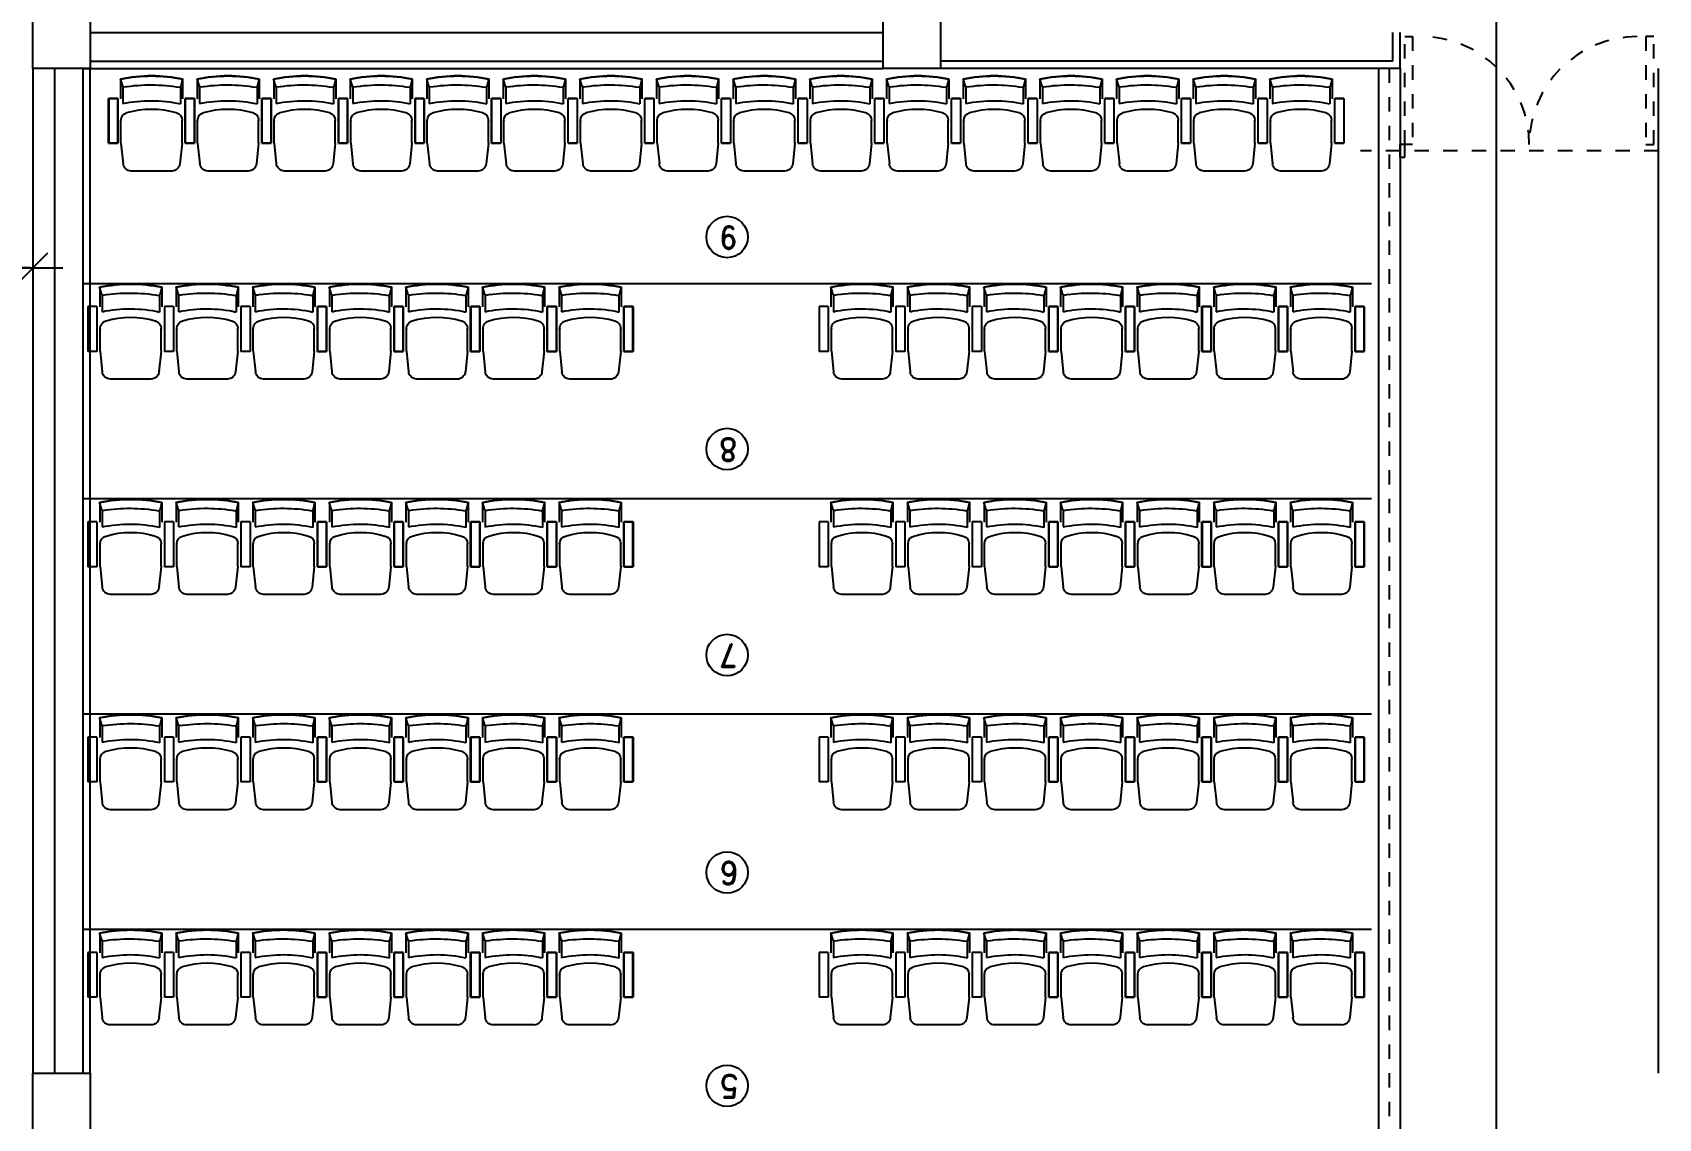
# Model space of a CAD drawing. Header units: millimetres. Extents: x 1590 to 1932, y -48 to 167.
# Drawn here: x 1740.03 to 1751.35, y 40.57 to 48.14 of the extents above; entities that cross this region are included whole.
import ezdxf
from ezdxf.enums import TextEntityAlignment as Align

# ---------------------------------------------------------------- set-up
doc = ezdxf.new("R2010")
doc.units = ezdxf.units.MM
doc.header["$LTSCALE"] = 0.1
doc.header["$MEASUREMENT"] = 0
doc.header["$PDMODE"] = 35
doc.header["$PDSIZE"] = 0.75
for name, pattern in [('CENTER2', [1.125, 0.75, -0.125, 0.125, -0.125]), ('HIDDEN', [0.375, 0.25, -0.125]), ('HIDDEN2', [0.1875, 0.125, -0.0625])]:
    doc.linetypes.add(name, pattern=pattern)
doc.layers.get('0').update_dxf_attribs({"linetype": 'CONTINUOUS'})
doc.layers.get('DEFPOINTS').update_dxf_attribs({"linetype": 'CONTINUOUS'})
for name, color, linetype in [('BUTACAS', 8, 'HIDDEN'), ('CALLES', 3, 'CONTINUOUS'), ('DIVI', 2, 'CONTINUOUS'), ('EJES', 1, 'CENTER2'), ('FC', 8, 'HIDDEN2'), ('GRADA', 9, 'CONTINUOUS'), ('PARED', 4, 'CONTINUOUS'), ('REPISA', 2, 'CONTINUOUS')]:
    doc.layers.add(name, color=color, linetype=linetype)
doc.styles.add('ROMAND', font='romand.shx')
doc.dimstyles.new('URBA', dxfattribs={"dimtxt": 20, "dimasz": 0.5, "dimexe": 1.25, "dimexo": 0.63, "dimgap": 0.63, "dimtad": 0, "dimtih": 1, "dimtoh": 1, "dimzin": 1, "dimdsep": 46, "dimtxsty": 'ROMAND', "dimcen": 2.5, "dimclrd": 1, "dimclre": 1, "dimclrt": 3, "dimadec": 0, "dimazin": 0, "dimtfac": 1, "dimtmove": 0, "dimatfit": 3, "dimfxl": 1, "dimtvp": 1, "dimtolj": 1, "dimtzin": 1, "dimarcsym": 0})

# ---------------------------------------------------------------- blocks, each defined once
blk = doc.blocks.new('ROWSEAT16')
at = {"layer": 'BUTACAS', "linetype": 'Continuous'}
for p, q in [((-8.355, 0.715, -0.002), (-8.637, 0.715, -0.002)), ((-7.822, 0.715, -0.002), (-8.103, 0.715, -0.002)), ((-7.288, 0.715, -0.002), (-7.57, 0.715, -0.002)), ((-6.755, 0.715, -0.002), (-7.037, 0.715, -0.002)), ((-6.222, 0.715, -0.004), (-6.504, 0.715, -0.004)), ((-5.689, 0.715, -0.004), (-5.97, 0.715, -0.004)), ((-5.155, 0.715, -0.002), (-5.436, 0.715, -0.002)), ((-4.621, 0.715, 0), (-4.903, 0.715, 0)), ((-4.087, 0.715, 0), (-4.369, 0.715, 0)), ((-3.553, 0.715, 0), (-3.835, 0.715, 0)), ((-3.019, 0.715, 0), (-3.301, 0.715, 0)), ((-2.485, 0.715, 0), (-2.767, 0.715, 0)), ((-1.951, 0.715, 0), (-2.232, 0.715, 0)), ((-1.417, 0.715, 0), (-1.699, 0.715, 0)), ((-0.883, 0.715, 0), (-1.165, 0.715, 0)), ((-0.349, 0.715, 0), (-0.631, 0.715, 0)), ((-8.709, 0.521, -0.002), (-8.694, 0.664, -0.002)), ((-8.283, 0.521, -0.002), (-8.298, 0.664, -0.002)), ((-8.175, 0.521, -0.002), (-8.16, 0.664, -0.002)), ((-7.75, 0.521, -0.002), (-7.765, 0.664, -0.002)), ((-7.642, 0.521, -0.002), (-7.627, 0.664, -0.002)), ((-7.216, 0.521, -0.002), (-7.232, 0.664, -0.002)), ((-7.109, 0.521, -0.002), (-7.093, 0.664, -0.002)), ((-6.683, 0.521, -0.002), (-6.698, 0.664, -0.002)), ((-6.576, 0.521, -0.004), (-6.561, 0.664, -0.004)), ((-6.15, 0.521, -0.004), (-6.165, 0.664, -0.004)), ((-6.042, 0.521, -0.004), (-6.027, 0.664, -0.004)), ((-5.617, 0.521, -0.004), (-5.632, 0.664, -0.004)), ((-5.508, 0.521, -0.002), (-5.493, 0.664, -0.002)), ((-5.083, 0.521, -0.002), (-5.098, 0.664, -0.002)), ((-4.974, 0.521, 0), (-4.959, 0.664, 0)), ((-4.549, 0.521, 0), (-4.564, 0.664, 0)), ((-4.441, 0.521, 0), (-4.426, 0.664, 0)), ((-4.015, 0.521, 0), (-4.03, 0.664, 0)), ((-3.907, 0.521, 0), (-3.892, 0.664, 0)), ((-3.481, 0.521, 0), (-3.496, 0.664, 0)), ((-3.372, 0.521, 0), (-3.357, 0.664, 0)), ((-2.947, 0.521, 0), (-2.962, 0.664, 0)), ((-2.839, 0.521, 0), (-2.824, 0.664, 0)), ((-2.413, 0.521, 0), (-2.428, 0.664, 0)), ((-2.304, 0.521, 0), (-2.289, 0.664, 0)), ((-1.879, 0.521, 0), (-1.894, 0.664, 0)), ((-1.77, 0.521, 0), (-1.755, 0.664, 0)), ((-1.345, 0.521, 0), (-1.36, 0.664, 0)), ((-1.237, 0.521, 0), (-1.222, 0.664, 0)), ((-0.811, 0.521, 0), (-0.826, 0.664, 0)), ((-0.703, 0.521, 0), (-0.688, 0.664, 0)), ((-0.277, 0.521, 0), (-0.292, 0.664, 0)), ((-8.795, 0.522, -0.002), (-8.731, 0.522, -0.002)), ((-8.795, 0.522, -0.002), (-8.795, 0.21, -0.002)), ((-8.731, 0.522, -0.002), (-8.794, 0.522, -0.002)), ((-8.794, 0.21, 0), (-8.794, 0.522, 0)), ((-8.731, 0.522, -0.002), (-8.731, 0.21, -0.002)), ((-8.731, 0.21, 0), (-8.731, 0.522, 0)), ((-8.709, 0.521, -0.002), (-8.709, 0.361, -0.002)), ((-8.283, 0.521, -0.002), (-8.283, 0.361, -0.002)), ((-8.261, 0.522, -0.002), (-8.198, 0.522, -0.002)), ((-8.197, 0.522, -0.002), (-8.261, 0.522, -0.002)), ((-8.261, 0.522, -0.002), (-8.261, 0.21, -0.002)), ((-8.261, 0.21, 0), (-8.261, 0.522, 0)), ((-8.198, 0.522, -0.002), (-8.198, 0.21, -0.002)), ((-8.197, 0.21, 0), (-8.197, 0.522, 0)), ((-8.175, 0.521, -0.002), (-8.175, 0.361, -0.002)), ((-7.75, 0.521, -0.002), (-7.75, 0.361, -0.002)), ((-7.728, 0.522, -0.002), (-7.664, 0.522, -0.002)), ((-7.728, 0.522, -0.002), (-7.728, 0.21, -0.002)), ((-7.664, 0.522, -0.002), (-7.727, 0.522, -0.002)), ((-7.727, 0.21, 0), (-7.727, 0.522, 0)), ((-7.664, 0.522, -0.002), (-7.664, 0.21, -0.002)), ((-7.664, 0.21, 0), (-7.664, 0.522, 0)), ((-7.642, 0.521, -0.002), (-7.642, 0.361, -0.002)), ((-7.216, 0.521, -0.002), (-7.216, 0.361, -0.002)), ((-7.194, 0.522, -0.002), (-7.131, 0.522, -0.002)), ((-7.131, 0.522, -0.002), (-7.194, 0.522, -0.002)), ((-7.194, 0.522, -0.002), (-7.194, 0.21, -0.002)), ((-7.194, 0.21, 0), (-7.194, 0.522, 0)), ((-7.131, 0.522, -0.002), (-7.131, 0.21, -0.002)), ((-7.131, 0.21, 0), (-7.131, 0.522, 0)), ((-7.109, 0.521, -0.002), (-7.109, 0.361, -0.002)), ((-6.683, 0.521, -0.002), (-6.683, 0.361, -0.002)), ((-6.661, 0.522, -0.002), (-6.598, 0.522, -0.002)), ((-6.597, 0.522, -0.002), (-6.661, 0.522, -0.002)), ((-6.661, 0.522, -0.002), (-6.661, 0.21, -0.002)), ((-6.661, 0.21, 0), (-6.661, 0.522, 0)), ((-6.598, 0.522, -0.002), (-6.598, 0.21, -0.002)), ((-6.597, 0.21, 0), (-6.597, 0.522, 0)), ((-6.576, 0.521, -0.004), (-6.576, 0.361, -0.004)), ((-6.15, 0.521, -0.004), (-6.15, 0.361, -0.004)), ((-6.128, 0.522, -0.004), (-6.065, 0.522, -0.004)), ((-6.064, 0.522, -0.004), (-6.128, 0.522, -0.004)), ((-6.128, 0.522, -0.004), (-6.128, 0.21, -0.004)), ((-6.128, 0.21, -0.002), (-6.128, 0.522, -0.002)), ((-6.064, 0.21, -0.002), (-6.064, 0.522, -0.002)), ((-6.042, 0.521, -0.004), (-6.042, 0.361, -0.004)), ((-5.617, 0.521, -0.004), (-5.617, 0.361, -0.004)), ((-5.595, 0.522, -0.004), (-5.531, 0.522, -0.004)), ((-5.595, 0.522, -0.004), (-5.595, 0.21, -0.004)), ((-5.531, 0.522, -0.004), (-5.594, 0.522, -0.004)), ((-5.531, 0.21, -0.002), (-5.531, 0.522, -0.002)), ((-5.508, 0.521, -0.002), (-5.508, 0.361, -0.002)), ((-5.083, 0.521, -0.002), (-5.083, 0.361, -0.002)), ((-5.061, 0.522, -0.002), (-4.997, 0.522, -0.002)), ((-5.061, 0.522, -0.002), (-5.061, 0.21, -0.002)), ((-4.997, 0.522, -0.002), (-5.06, 0.522, -0.002)), ((-4.997, 0.21, 0), (-4.997, 0.522, 0)), ((-4.974, 0.521, 0), (-4.974, 0.361, 0)), ((-4.549, 0.521, 0), (-4.549, 0.361, 0)), ((-4.527, 0.522, 0), (-4.464, 0.522, 0)), ((-4.463, 0.522, 0), (-4.527, 0.522, 0)), ((-4.527, 0.522, 0), (-4.527, 0.21, 0)), ((-4.463, 0.21, 0.002), (-4.463, 0.522, 0.002)), ((-4.441, 0.521, 0), (-4.441, 0.361, 0)), ((-4.015, 0.521, 0), (-4.015, 0.361, 0)), ((-3.993, 0.522, 0), (-3.93, 0.522, 0)), ((-3.929, 0.522, 0), (-3.993, 0.522, 0)), ((-3.993, 0.522, 0), (-3.993, 0.21, 0)), ((-3.929, 0.21, 0.002), (-3.929, 0.522, 0.002)), ((-3.907, 0.521, 0), (-3.907, 0.361, 0)), ((-3.481, 0.521, 0), (-3.481, 0.361, 0)), ((-3.459, 0.522, 0), (-3.396, 0.522, 0)), ((-3.395, 0.522, 0), (-3.459, 0.522, 0)), ((-3.459, 0.522, 0), (-3.459, 0.21, 0)), ((-3.395, 0.21, 0.002), (-3.395, 0.522, 0.002)), ((-3.372, 0.521, 0), (-3.372, 0.361, 0)), ((-2.947, 0.521, 0), (-2.947, 0.361, 0)), ((-2.925, 0.522, 0), (-2.862, 0.522, 0)), ((-2.861, 0.522, 0), (-2.925, 0.522, 0)), ((-2.925, 0.522, 0), (-2.925, 0.21, 0)), ((-2.861, 0.21, 0.002), (-2.861, 0.522, 0.002)), ((-2.839, 0.521, 0), (-2.839, 0.361, 0)), ((-2.413, 0.521, 0), (-2.413, 0.361, 0)), ((-2.391, 0.522, 0), (-2.328, 0.522, 0)), ((-2.327, 0.522, 0), (-2.391, 0.522, 0)), ((-2.391, 0.522, 0), (-2.391, 0.21, 0)), ((-2.327, 0.21, 0.002), (-2.327, 0.522, 0.002)), ((-2.304, 0.521, 0), (-2.304, 0.361, 0)), ((-1.879, 0.521, 0), (-1.879, 0.361, 0)), ((-1.857, 0.522, 0), (-1.793, 0.522, 0)), ((-1.857, 0.522, 0), (-1.857, 0.21, 0)), ((-1.793, 0.522, 0), (-1.856, 0.522, 0)), ((-1.793, 0.21, 0.002), (-1.793, 0.522, 0.002)), ((-1.77, 0.521, 0), (-1.77, 0.361, 0)), ((-1.345, 0.521, 0), (-1.345, 0.361, 0)), ((-1.323, 0.522, 0), (-1.26, 0.522, 0)), ((-1.259, 0.522, 0), (-1.323, 0.522, 0)), ((-1.323, 0.522, 0), (-1.323, 0.21, 0)), ((-1.259, 0.21, 0.002), (-1.259, 0.522, 0.002)), ((-1.237, 0.521, 0), (-1.237, 0.361, 0)), ((-0.811, 0.521, 0), (-0.811, 0.361, 0)), ((-0.789, 0.522, 0), (-0.726, 0.522, 0)), ((-0.725, 0.522, 0), (-0.789, 0.522, 0)), ((-0.789, 0.522, 0), (-0.789, 0.21, 0)), ((-0.725, 0.21, 0.002), (-0.725, 0.522, 0.002)), ((-0.703, 0.521, 0), (-0.703, 0.361, 0)), ((-0.277, 0.521, 0), (-0.277, 0.361, 0)), ((-0.255, 0.522, 0), (-0.192, 0.522, 0)), ((-0.191, 0.522, 0), (-0.255, 0.522, 0)), ((-0.255, 0.522, 0), (-0.255, 0.21, 0)), ((-0.191, 0.21, 0.002), (-0.191, 0.522, 0.002)), ((-8.709, 0.361, -0.002), (-8.709, 0.363, -0.002)), ((-8.175, 0.361, -0.002), (-8.175, 0.363, -0.002)), ((-7.642, 0.361, -0.002), (-7.642, 0.363, -0.002)), ((-7.109, 0.361, -0.002), (-7.109, 0.363, -0.002)), ((-6.576, 0.361, -0.004), (-6.576, 0.363, -0.004)), ((-6.042, 0.361, -0.004), (-6.042, 0.363, -0.004)), ((-5.508, 0.361, -0.002), (-5.508, 0.363, -0.002)), ((-4.974, 0.361, 0), (-4.974, 0.363, 0)), ((-4.441, 0.361, 0), (-4.441, 0.363, 0)), ((-3.907, 0.361, 0), (-3.907, 0.363, 0)), ((-3.372, 0.361, 0), (-3.372, 0.363, 0)), ((-2.839, 0.361, 0), (-2.839, 0.363, 0)), ((-2.304, 0.361, 0), (-2.304, 0.363, 0)), ((-1.77, 0.361, 0), (-1.77, 0.363, 0)), ((-1.237, 0.361, 0), (-1.237, 0.363, 0)), ((-0.703, 0.361, 0), (-0.703, 0.363, 0)), ((-8.695, 0.13, -0.002), (-8.695, 0.245, -0.002)), ((-8.295, 0.133, -0.002), (-8.295, 0.248, -0.002)), ((-8.162, 0.13, -0.002), (-8.162, 0.245, -0.002)), ((-7.761, 0.133, -0.002), (-7.761, 0.248, -0.002)), ((-7.628, 0.13, -0.002), (-7.628, 0.245, -0.002)), ((-7.228, 0.133, -0.002), (-7.228, 0.248, -0.002)), ((-7.095, 0.13, -0.002), (-7.095, 0.245, -0.002)), ((-6.695, 0.133, -0.002), (-6.695, 0.248, -0.002)), ((-6.562, 0.13, -0.004), (-6.562, 0.245, -0.004)), ((-6.162, 0.133, -0.004), (-6.162, 0.248, -0.004)), ((-6.029, 0.13, -0.004), (-6.029, 0.245, -0.004)), ((-5.628, 0.133, -0.004), (-5.628, 0.248, -0.004)), ((-5.495, 0.13, -0.002), (-5.495, 0.245, -0.002)), ((-5.094, 0.133, -0.002), (-5.094, 0.248, -0.002)), ((-4.961, 0.13, 0), (-4.961, 0.245, 0)), ((-4.561, 0.133, 0), (-4.561, 0.248, 0)), ((-4.427, 0.13, 0), (-4.427, 0.245, 0)), ((-4.027, 0.133, 0), (-4.027, 0.248, 0)), ((-3.893, 0.13, 0), (-3.893, 0.245, 0)), ((-3.493, 0.133, 0), (-3.493, 0.248, 0)), ((-3.359, 0.13, 0), (-3.359, 0.245, 0)), ((-2.959, 0.133, 0), (-2.959, 0.248, 0)), ((-2.825, 0.13, 0), (-2.825, 0.245, 0)), ((-2.425, 0.133, 0), (-2.425, 0.248, 0)), ((-2.291, 0.13, 0), (-2.291, 0.245, 0)), ((-1.89, 0.133, 0), (-1.89, 0.248, 0)), ((-1.757, 0.13, 0), (-1.757, 0.245, 0)), ((-1.357, 0.133, 0), (-1.357, 0.248, 0)), ((-1.223, 0.13, 0), (-1.223, 0.245, 0)), ((-0.823, 0.133, 0), (-0.823, 0.248, 0)), ((-0.689, 0.13, 0), (-0.689, 0.245, 0)), ((-0.289, 0.133, 0), (-0.289, 0.248, 0)), ((-8.795, 0.21, -0.002), (-8.731, 0.21, -0.002)), ((-8.731, 0.21, 0.337), (-8.794, 0.21, 0.337)), ((-8.697, 0.125, -0.002), (-8.713, 0.073, -0.002)), ((-8.712, 0.073, -0.002), (-8.712, 0.212, -0.002)), ((-8.28, 0.073, -0.002), (-8.293, 0.127, -0.002)), ((-8.28, 0.073, -0.002), (-8.28, 0.212, -0.002)), ((-8.261, 0.21, -0.002), (-8.198, 0.21, -0.002)), ((-8.197, 0.21, 0.337), (-8.261, 0.21, 0.337)), ((-8.179, 0.073, -0.002), (-8.179, 0.212, -0.002)), ((-8.163, 0.125, -0.002), (-8.179, 0.073, -0.002)), ((-7.747, 0.073, -0.002), (-7.76, 0.127, -0.002)), ((-7.747, 0.073, -0.002), (-7.747, 0.212, -0.002)), ((-7.728, 0.21, -0.002), (-7.664, 0.21, -0.002)), ((-7.664, 0.21, 0.337), (-7.727, 0.21, 0.337)), ((-7.63, 0.125, -0.002), (-7.646, 0.073, -0.002)), ((-7.645, 0.073, -0.002), (-7.645, 0.212, -0.002)), ((-7.213, 0.073, -0.002), (-7.227, 0.127, -0.002)), ((-7.213, 0.073, -0.002), (-7.213, 0.212, -0.002)), ((-7.194, 0.21, -0.002), (-7.131, 0.21, -0.002)), ((-7.131, 0.21, 0.337), (-7.194, 0.21, 0.337)), ((-7.112, 0.073, -0.002), (-7.112, 0.212, -0.002)), ((-7.097, 0.125, -0.002), (-7.112, 0.073, -0.002)), ((-6.68, 0.073, -0.002), (-6.693, 0.127, -0.002)), ((-6.68, 0.073, -0.002), (-6.68, 0.212, -0.002)), ((-6.661, 0.21, -0.002), (-6.598, 0.21, -0.002)), ((-6.597, 0.21, 0.337), (-6.661, 0.21, 0.337)), ((-6.579, 0.073, -0.004), (-6.579, 0.212, -0.004)), ((-6.564, 0.125, -0.004), (-6.579, 0.073, -0.004)), ((-6.147, 0.073, -0.004), (-6.16, 0.127, -0.004)), ((-6.147, 0.073, -0.004), (-6.147, 0.212, -0.004)), ((-6.128, 0.21, -0.004), (-6.065, 0.21, -0.004)), ((-6.064, 0.21, 0.335), (-6.128, 0.21, 0.335)), ((-6.046, 0.073, -0.004), (-6.046, 0.212, -0.004)), ((-6.03, 0.125, -0.004), (-6.046, 0.073, -0.004)), ((-5.613, 0.073, -0.004), (-5.627, 0.127, -0.004)), ((-5.613, 0.073, -0.004), (-5.613, 0.212, -0.004)), ((-5.595, 0.21, -0.004), (-5.531, 0.21, -0.004)), ((-5.531, 0.21, 0.335), (-5.594, 0.21, 0.335)), ((-5.512, 0.073, -0.002), (-5.512, 0.212, -0.002)), ((-5.496, 0.125, -0.002), (-5.512, 0.073, -0.002)), ((-5.08, 0.073, -0.002), (-5.093, 0.127, -0.002)), ((-5.08, 0.073, -0.002), (-5.08, 0.212, -0.002)), ((-5.061, 0.21, -0.002), (-4.997, 0.21, -0.002)), ((-4.997, 0.21, 0.337), (-5.06, 0.21, 0.337)), ((-4.978, 0.073, 0), (-4.978, 0.212, 0)), ((-4.962, 0.125, 0), (-4.978, 0.073, 0)), ((-4.546, 0.073, 0), (-4.559, 0.127, 0)), ((-4.546, 0.073, 0), (-4.546, 0.212, 0)), ((-4.527, 0.21, 0), (-4.464, 0.21, 0)), ((-4.463, 0.21, 0.339), (-4.527, 0.21, 0.339)), ((-4.429, 0.125, 0), (-4.445, 0.073, 0)), ((-4.444, 0.073, 0), (-4.444, 0.212, 0)), ((-4.012, 0.073, 0), (-4.025, 0.127, 0)), ((-4.012, 0.073, 0), (-4.012, 0.212, 0)), ((-3.993, 0.21, 0), (-3.93, 0.21, 0)), ((-3.929, 0.21, 0.339), (-3.993, 0.21, 0.339)), ((-3.895, 0.125, 0), (-3.911, 0.073, 0)), ((-3.91, 0.073, 0), (-3.91, 0.212, 0)), ((-3.478, 0.073, 0), (-3.491, 0.127, 0)), ((-3.478, 0.073, 0), (-3.478, 0.212, 0)), ((-3.459, 0.21, 0), (-3.396, 0.21, 0)), ((-3.395, 0.21, 0.339), (-3.459, 0.21, 0.339)), ((-3.376, 0.073, 0), (-3.376, 0.212, 0)), ((-3.36, 0.125, 0), (-3.376, 0.073, 0)), ((-2.944, 0.073, 0), (-2.957, 0.127, 0)), ((-2.944, 0.073, 0), (-2.944, 0.212, 0)), ((-2.925, 0.21, 0), (-2.862, 0.21, 0)), ((-2.861, 0.21, 0.339), (-2.925, 0.21, 0.339)), ((-2.827, 0.125, 0), (-2.843, 0.073, 0)), ((-2.842, 0.073, 0), (-2.842, 0.212, 0)), ((-2.41, 0.073, 0), (-2.423, 0.127, 0)), ((-2.41, 0.073, 0), (-2.41, 0.212, 0)), ((-2.391, 0.21, 0), (-2.328, 0.21, 0)), ((-2.327, 0.21, 0.339), (-2.391, 0.21, 0.339)), ((-2.308, 0.073, 0), (-2.308, 0.212, 0)), ((-2.292, 0.125, 0), (-2.308, 0.073, 0)), ((-1.876, 0.073, 0), (-1.889, 0.127, 0)), ((-1.876, 0.073, 0), (-1.876, 0.212, 0)), ((-1.857, 0.21, 0), (-1.793, 0.21, 0)), ((-1.793, 0.21, 0.339), (-1.856, 0.21, 0.339)), ((-1.774, 0.073, 0), (-1.774, 0.212, 0)), ((-1.758, 0.125, 0), (-1.774, 0.073, 0)), ((-1.342, 0.073, 0), (-1.355, 0.127, 0)), ((-1.342, 0.073, 0), (-1.342, 0.212, 0)), ((-1.323, 0.21, 0), (-1.26, 0.21, 0)), ((-1.259, 0.21, 0.339), (-1.323, 0.21, 0.339)), ((-1.225, 0.125, 0), (-1.241, 0.073, 0)), ((-1.24, 0.073, 0), (-1.24, 0.212, 0)), ((-0.808, 0.073, 0), (-0.821, 0.127, 0)), ((-0.808, 0.073, 0), (-0.808, 0.212, 0)), ((-0.789, 0.21, 0), (-0.726, 0.21, 0)), ((-0.725, 0.21, 0.339), (-0.789, 0.21, 0.339)), ((-0.691, 0.125, 0), (-0.707, 0.073, 0)), ((-0.706, 0.073, 0), (-0.706, 0.212, 0)), ((-0.274, 0.073, 0), (-0.287, 0.127, 0)), ((-0.274, 0.073, 0), (-0.274, 0.212, 0)), ((-0.255, 0.21, 0), (-0.192, 0.21, 0)), ((-0.191, 0.21, 0.339), (-0.255, 0.21, 0.339))]:
    blk.add_line(p, q, dxfattribs=at)
for centre, radius, start, end in [((-8.637, 0.658, -0.002), 0.0571, 90, 174), ((-8.355, 0.658, -0.002), 0.0572, 6, 90), ((-8.103, 0.658, -0.002), 0.0571, 90, 174), ((-7.822, 0.658, -0.002), 0.0572, 6, 90), ((-7.57, 0.658, -0.002), 0.0571, 90, 174), ((-7.288, 0.658, -0.002), 0.0572, 6, 90), ((-7.037, 0.658, -0.002), 0.0571, 90, 174), ((-6.755, 0.658, -0.002), 0.0572, 6, 90), ((-6.504, 0.658, -0.004), 0.0571, 90, 174), ((-6.222, 0.658, -0.004), 0.0572, 6, 90), ((-5.97, 0.658, -0.004), 0.0571, 90, 174), ((-5.689, 0.658, -0.004), 0.0572, 6, 90), ((-5.436, 0.658, -0.002), 0.0571, 90, 174), ((-5.155, 0.658, -0.002), 0.0572, 6, 90), ((-4.903, 0.658, 0), 0.0571, 90, 174), ((-4.621, 0.658, 0), 0.0572, 6, 90), ((-4.369, 0.658, 0), 0.0571, 90, 174), ((-4.087, 0.658, 0), 0.0572, 6, 90), ((-3.835, 0.658, 0), 0.0571, 90, 174), ((-3.553, 0.658, 0), 0.0572, 6, 90), ((-3.301, 0.658, 0), 0.0571, 90, 174), ((-3.019, 0.658, 0), 0.0572, 6, 90), ((-2.767, 0.658, 0), 0.0571, 90, 174), ((-2.485, 0.658, 0), 0.0572, 6, 90), ((-2.232, 0.658, 0), 0.0571, 90, 174), ((-1.951, 0.658, 0), 0.0572, 6, 90), ((-1.699, 0.658, 0), 0.0571, 90, 174), ((-1.417, 0.658, 0), 0.0572, 6, 90), ((-1.165, 0.658, 0), 0.0571, 90, 174), ((-0.883, 0.658, 0), 0.0572, 6, 90), ((-0.631, 0.658, 0), 0.0571, 90, 174), ((-0.349, 0.658, 0), 0.0572, 6, 90), ((-8.652, 0.363, -0.002), 0.0572, 180, 253.3834), ((-8.34, 0.363, -0.002), 0.0571, 286.6166, 360), ((-8.118, 0.363, -0.002), 0.0572, 180, 253.3834), ((-7.807, 0.363, -0.002), 0.0571, 286.6166, 360), ((-7.585, 0.363, -0.002), 0.0572, 180, 253.3834), ((-7.274, 0.363, -0.002), 0.0571, 286.6166, 360), ((-7.051, 0.363, -0.002), 0.0572, 180, 253.3834), ((-6.74, 0.363, -0.002), 0.0571, 286.6166, 360), ((-6.518, 0.363, -0.004), 0.0572, 180, 253.3834), ((-6.207, 0.363, -0.004), 0.0571, 286.6166, 360), ((-5.985, 0.363, -0.004), 0.0572, 180, 253.3834), ((-5.674, 0.363, -0.004), 0.0571, 286.6166, 360), ((-5.451, 0.363, -0.002), 0.0572, 180, 253.3834), ((-5.14, 0.363, -0.002), 0.0571, 286.6166, 360), ((-4.917, 0.363, 0), 0.0572, 180, 253.3834), ((-4.606, 0.363, 0), 0.0571, 286.6166, 360), ((-4.383, 0.363, 0), 0.0572, 180, 253.3834), ((-4.072, 0.363, 0), 0.0571, 286.6166, 360), ((-3.85, 0.363, 0), 0.0572, 180, 253.3834), ((-3.538, 0.363, 0), 0.0571, 286.6166, 360), ((-3.315, 0.363, 0), 0.0572, 180, 253.3834), ((-3.004, 0.363, 0), 0.0571, 286.6166, 360), ((-2.781, 0.363, 0), 0.0572, 180, 253.3834), ((-2.47, 0.363, 0), 0.0571, 286.6166, 360), ((-2.247, 0.363, 0), 0.0572, 180, 253.3834), ((-1.936, 0.363, 0), 0.0571, 286.6166, 360), ((-1.713, 0.363, 0), 0.0572, 180, 253.3834), ((-1.402, 0.363, 0), 0.0571, 286.6166, 360), ((-1.179, 0.363, 0), 0.0572, 180, 253.3834), ((-0.868, 0.363, 0), 0.0571, 286.6166, 360), ((-0.646, 0.363, 0), 0.0572, 180, 253.3834), ((-0.334, 0.363, 0), 0.0571, 286.6166, 360), ((-8.501, 1.176, -0.002), 0.951, 258.1905, 282.4949), ((-8.496, 0.884, -0.002), 0.601, 253.3834, 286.6166), ((-7.967, 1.176, -0.002), 0.951, 258.1905, 282.4949), ((-7.963, 0.884, -0.002), 0.601, 253.3834, 286.6166), ((-7.434, 1.176, -0.002), 0.951, 258.1905, 282.4949), ((-7.429, 0.884, -0.002), 0.601, 253.3834, 286.6166), ((-6.9, 1.176, -0.002), 0.951, 258.1905, 282.4949), ((-6.896, 0.884, -0.002), 0.601, 253.3834, 286.6166), ((-6.367, 1.176, -0.004), 0.951, 258.1905, 282.4949), ((-6.363, 0.884, -0.004), 0.601, 253.3834, 286.6166), ((-5.834, 1.176, -0.004), 0.951, 258.1905, 282.4949), ((-5.829, 0.884, -0.004), 0.601, 253.3834, 286.6166), ((-5.3, 1.176, -0.002), 0.951, 258.1905, 282.4949), ((-5.296, 0.884, -0.002), 0.601, 253.3834, 286.6166), ((-4.766, 1.176, 0), 0.951, 258.1905, 282.4949), ((-4.762, 0.884, 0), 0.601, 253.3834, 286.6166), ((-4.232, 1.176, 0), 0.951, 258.1905, 282.4949), ((-4.228, 0.884, 0), 0.601, 253.3834, 286.6166), ((-3.699, 1.176, 0), 0.951, 258.1905, 282.4949), ((-3.694, 0.884, 0), 0.601, 253.3834, 286.6166), ((-3.164, 1.176, 0), 0.951, 258.1905, 282.4949), ((-3.16, 0.884, 0), 0.601, 253.3834, 286.6166), ((-2.63, 1.176, 0), 0.951, 258.1905, 282.4949), ((-2.626, 0.884, 0), 0.601, 253.3834, 286.6166), ((-2.096, 1.176, 0), 0.951, 258.1905, 282.4949), ((-2.092, 0.884, 0), 0.601, 253.3834, 286.6166), ((-1.562, 1.176, 0), 0.951, 258.1905, 282.4949), ((-1.558, 0.884, 0), 0.601, 253.3834, 286.6166), ((-1.028, 1.176, 0), 0.951, 258.1905, 282.4949), ((-1.024, 0.884, 0), 0.601, 253.3834, 286.6166), ((-0.495, 1.176, 0), 0.951, 258.1905, 282.4949), ((-0.49, 0.884, 0), 0.601, 253.3834, 286.6166), ((-8.691, 0.123, -0.002), 0.00635, 81.2659, 163.043), ((-8.693, 0.126, -0.002), 0.00317, 81.1381, 163.043), ((-8.503, 1.345, -0.002), 1.23, 261.2659, 279.4703), ((-8.3, 0.125, -0.002), 0.00635, 13.9035, 99.4703), ((-8.297, 0.129, -0.002), 0.00318, 13.9035, 99.6069), ((-8.159, 0.126, -0.002), 0.00317, 81.1381, 163.043), ((-8.157, 0.123, -0.002), 0.00635, 81.2659, 163.043), ((-7.97, 1.345, -0.002), 1.23, 261.2659, 279.4703), ((-7.766, 0.125, -0.002), 0.00635, 13.9035, 99.4703), ((-7.764, 0.129, -0.002), 0.00317, 13.9035, 99.6069), ((-7.624, 0.123, -0.002), 0.00635, 81.2659, 163.043), ((-7.626, 0.126, -0.002), 0.00317, 81.1381, 163.043), ((-7.436, 1.345, -0.002), 1.23, 261.2659, 279.4703), ((-7.233, 0.125, -0.002), 0.00635, 13.9035, 99.4703), ((-7.23, 0.129, -0.002), 0.00317, 13.9035, 99.6069), ((-7.09, 0.123, -0.002), 0.00635, 81.2659, 163.043), ((-7.093, 0.126, -0.002), 0.00317, 81.1381, 163.043), ((-6.903, 1.345, -0.002), 1.23, 261.2659, 279.4703), ((-6.699, 0.125, -0.002), 0.00635, 13.9035, 99.4703), ((-6.697, 0.129, -0.002), 0.00317, 13.9035, 99.6069), ((-6.558, 0.123, -0.004), 0.00635, 81.2659, 163.043), ((-6.56, 0.126, -0.004), 0.00317, 81.1381, 163.043), ((-6.37, 1.345, -0.004), 1.23, 261.2659, 279.4703), ((-6.166, 0.125, -0.004), 0.00635, 13.9035, 99.4703), ((-6.164, 0.129, -0.004), 0.00317, 13.9035, 99.6069), ((-6.024, 0.123, -0.004), 0.00635, 81.2659, 163.043), ((-6.026, 0.126, -0.004), 0.00317, 81.1381, 163.043), ((-5.836, 1.345, -0.004), 1.23, 261.2659, 279.4703), ((-5.633, 0.125, -0.004), 0.00635, 13.9035, 99.4703), ((-5.631, 0.129, -0.004), 0.00317, 13.9035, 99.6069), ((-5.492, 0.126, -0.002), 0.00317, 81.1381, 163.043), ((-5.49, 0.123, -0.002), 0.00635, 81.2659, 163.043), ((-5.303, 1.345, -0.002), 1.23, 261.2659, 279.4703), ((-5.099, 0.125, -0.002), 0.00635, 13.9035, 99.4703), ((-5.097, 0.129, -0.002), 0.00317, 13.9035, 99.6069), ((-4.959, 0.126, 0), 0.00317, 81.1381, 163.043), ((-4.956, 0.123, 0), 0.00635, 81.2659, 163.043), ((-4.769, 1.345, 0), 1.23, 261.2659, 279.4703), ((-4.565, 0.125, 0), 0.00635, 13.9035, 99.4703), ((-4.563, 0.129, 0), 0.00317, 13.9035, 99.6069), ((-4.423, 0.123, 0), 0.00635, 81.2659, 163.043), ((-4.425, 0.126, 0), 0.00317, 81.1381, 163.043), ((-4.235, 1.345, 0), 1.23, 261.2659, 279.4703), ((-4.031, 0.125, 0), 0.00635, 13.9035, 99.4703), ((-4.029, 0.129, 0), 0.00317, 13.9035, 99.6069), ((-3.889, 0.123, 0), 0.00635, 81.2659, 163.043), ((-3.891, 0.126, 0), 0.00317, 81.1381, 163.043), ((-3.701, 1.345, 0), 1.23, 261.2659, 279.4703), ((-3.498, 0.125, 0), 0.00635, 13.9035, 99.4703), ((-3.495, 0.129, 0), 0.00317, 13.9035, 99.6069), ((-3.357, 0.126, 0), 0.00317, 81.1381, 163.043), ((-3.354, 0.123, 0), 0.00635, 81.2659, 163.043), ((-3.167, 1.345, 0), 1.23, 261.2659, 279.4703), ((-2.963, 0.125, 0), 0.00635, 13.9035, 99.4703), ((-2.961, 0.129, 0), 0.00317, 13.9035, 99.6069), ((-2.821, 0.123, 0), 0.00635, 81.2659, 163.043), ((-2.823, 0.126, 0), 0.00317, 81.1381, 163.043), ((-2.633, 1.345, 0), 1.23, 261.2659, 279.4703), ((-2.429, 0.125, 0), 0.00635, 13.9035, 99.4703), ((-2.427, 0.129, 0), 0.00317, 13.9035, 99.6069), ((-2.288, 0.126, 0), 0.00317, 81.1381, 163.043), ((-2.286, 0.123, 0), 0.00635, 81.2659, 163.043), ((-2.099, 1.345, 0), 1.23, 261.2659, 279.4703), ((-1.895, 0.125, 0), 0.00635, 13.9035, 99.4703), ((-1.893, 0.129, 0), 0.00317, 13.9035, 99.6069), ((-1.755, 0.126, 0), 0.00317, 81.1381, 163.043), ((-1.752, 0.123, 0), 0.00635, 81.2659, 163.043), ((-1.565, 1.345, 0), 1.23, 261.2659, 279.4703), ((-1.361, 0.125, 0), 0.00635, 13.9035, 99.4703), ((-1.359, 0.129, 0), 0.00317, 13.9035, 99.6069), ((-1.219, 0.123, 0), 0.00635, 81.2659, 163.043), ((-1.221, 0.126, 0), 0.00317, 81.1381, 163.043), ((-1.031, 1.345, 0), 1.23, 261.2659, 279.4703), ((-0.827, 0.125, 0), 0.00635, 13.9035, 99.4703), ((-0.825, 0.129, 0), 0.00317, 13.9035, 99.6069), ((-0.685, 0.123, 0), 0.00635, 81.2659, 163.043), ((-0.687, 0.126, 0), 0.00317, 81.1381, 163.043), ((-0.497, 1.345, 0), 1.23, 261.2659, 279.4703), ((-0.294, 0.125, 0), 0.00635, 13.9035, 99.4703), ((-0.291, 0.129, 0), 0.00317, 13.9035, 99.6069), ((-8.496, 1.101, -0.002), 1.051, 258.1227, 281.8773), ((-8.496, 1.101, -0.002), 1.048, 258.1227, 281.8773), ((-7.963, 1.101, -0.002), 1.048, 258.1227, 281.8773), ((-7.963, 1.101, -0.002), 1.051, 258.1227, 281.8773), ((-7.429, 1.101, -0.002), 1.051, 258.1227, 281.8773), ((-7.429, 1.101, -0.002), 1.048, 258.1227, 281.8773), ((-6.896, 1.101, -0.002), 1.048, 258.1227, 281.8773), ((-6.896, 1.101, -0.002), 1.051, 258.1227, 281.8773), ((-6.363, 1.101, -0.004), 1.048, 258.1227, 281.8773), ((-6.363, 1.101, -0.004), 1.051, 258.1227, 281.8773), ((-5.83, 1.101, -0.004), 1.051, 258.1227, 281.8773), ((-5.83, 1.101, -0.004), 1.048, 258.1227, 281.8773), ((-5.296, 1.101, -0.002), 1.048, 258.1227, 281.8773), ((-5.296, 1.101, -0.002), 1.051, 258.1227, 281.8773), ((-4.762, 1.101, 0), 1.048, 258.1227, 281.8773), ((-4.762, 1.101, 0), 1.051, 258.1227, 281.8773), ((-4.228, 1.101, 0), 1.051, 258.1227, 281.8773), ((-4.228, 1.101, 0), 1.048, 258.1227, 281.8773), ((-3.694, 1.101, 0), 1.051, 258.1227, 281.8773), ((-3.694, 1.101, 0), 1.048, 258.1227, 281.8773), ((-3.16, 1.101, 0), 1.048, 258.1227, 281.8773), ((-3.16, 1.101, 0), 1.051, 258.1227, 281.8773), ((-2.626, 1.101, 0), 1.051, 258.1227, 281.8773), ((-2.626, 1.101, 0), 1.048, 258.1227, 281.8773), ((-2.092, 1.101, 0), 1.048, 258.1227, 281.8773), ((-2.092, 1.101, 0), 1.051, 258.1227, 281.8773), ((-1.558, 1.101, 0), 1.048, 258.1227, 281.8773), ((-1.558, 1.101, 0), 1.051, 258.1227, 281.8773), ((-1.024, 1.101, 0), 1.051, 258.1227, 281.8773), ((-1.024, 1.101, 0), 1.048, 258.1227, 281.8773), ((-0.49, 1.101, 0), 1.051, 258.1227, 281.8773), ((-0.49, 1.101, 0), 1.048, 258.1227, 281.8773)]:
    blk.add_arc(centre, radius, start, end, dxfattribs=at)
blk = doc.blocks.new('ROWSEAT7')
at = {"layer": 'BUTACAS', "linetype": 'Continuous'}
for p, q in [((-3.761, 0.471), (-3.746, 0.614)), ((-3.407, 0.665), (-3.689, 0.665)), ((-3.335, 0.471), (-3.351, 0.614)), ((-3.227, 0.471), (-3.212, 0.614)), ((-2.874, 0.665), (-3.156, 0.665)), ((-2.802, 0.471), (-2.817, 0.614)), ((-2.694, 0.471), (-2.679, 0.614)), ((-2.341, 0.665), (-2.622, 0.665)), ((-2.269, 0.471), (-2.284, 0.614)), ((-2.161, 0.471), (-2.146, 0.614)), ((-1.807, 0.665), (-2.089, 0.665)), ((-1.735, 0.471), (-1.75, 0.614)), ((-1.627, 0.471), (-1.612, 0.614)), ((-1.274, 0.665), (-1.555, 0.665)), ((-1.202, 0.471), (-1.217, 0.614)), ((-1.094, 0.471), (-1.079, 0.614)), ((-0.74, 0.665), (-1.022, 0.665)), ((-0.668, 0.471), (-0.684, 0.614)), ((-0.56, 0.471), (-0.545, 0.614)), ((-0.207, 0.665), (-0.489, 0.665)), ((-0.135, 0.471), (-0.15, 0.614)), ((-3.783, 0.472), (-3.846, 0.472)), ((-3.846, 0.16, 0.002), (-3.846, 0.472, 0.002)), ((-3.783, 0.16, 0.002), (-3.783, 0.472, 0.002)), ((-3.761, 0.471), (-3.761, 0.311)), ((-3.335, 0.471), (-3.335, 0.311)), ((-3.25, 0.472), (-3.313, 0.472)), ((-3.313, 0.16, 0.002), (-3.313, 0.472, 0.002)), ((-3.25, 0.16, 0.002), (-3.25, 0.472, 0.002)), ((-3.227, 0.471), (-3.227, 0.311)), ((-2.802, 0.471), (-2.802, 0.311)), ((-2.716, 0.472), (-2.78, 0.472)), ((-2.78, 0.16, 0.002), (-2.78, 0.472, 0.002)), ((-2.716, 0.16, 0.002), (-2.716, 0.472, 0.002)), ((-2.694, 0.471), (-2.694, 0.311)), ((-2.269, 0.471), (-2.269, 0.311)), ((-2.247, 0.472), (-2.183, 0.472)), ((-2.247, 0.472), (-2.247, 0.16)), ((-2.183, 0.472), (-2.246, 0.472)), ((-2.246, 0.16, 0.002), (-2.246, 0.472, 0.002)), ((-2.183, 0.472), (-2.246, 0.472)), ((-2.246, 0.16, 0.002), (-2.246, 0.472, 0.002)), ((-2.183, 0.472), (-2.183, 0.16)), ((-2.183, 0.16, 0.002), (-2.183, 0.472, 0.002)), ((-2.183, 0.16, 0.002), (-2.183, 0.472, 0.002)), ((-2.161, 0.471), (-2.161, 0.311)), ((-1.735, 0.471), (-1.735, 0.311)), ((-1.713, 0.472), (-1.65, 0.472)), ((-1.713, 0.472), (-1.713, 0.16)), ((-1.649, 0.472), (-1.713, 0.472)), ((-1.713, 0.16, 0.002), (-1.713, 0.472, 0.002)), ((-1.65, 0.472), (-1.65, 0.16)), ((-1.649, 0.16, 0.002), (-1.649, 0.472, 0.002)), ((-1.627, 0.471), (-1.627, 0.311)), ((-1.202, 0.471), (-1.202, 0.311)), ((-1.18, 0.472), (-1.116, 0.472)), ((-1.18, 0.472), (-1.18, 0.16)), ((-1.116, 0.472), (-1.179, 0.472)), ((-1.179, 0.16, 0.002), (-1.179, 0.472, 0.002)), ((-1.116, 0.472), (-1.116, 0.16)), ((-1.116, 0.16, 0.002), (-1.116, 0.472, 0.002)), ((-1.094, 0.471), (-1.094, 0.311)), ((-0.668, 0.471), (-0.668, 0.311)), ((-0.646, 0.472), (-0.583, 0.472)), ((-0.646, 0.472), (-0.646, 0.16)), ((-0.583, 0.472), (-0.646, 0.472)), ((-0.646, 0.16, 0.002), (-0.646, 0.472, 0.002)), ((-0.583, 0.472), (-0.583, 0.16)), ((-0.583, 0.16, 0.002), (-0.583, 0.472, 0.002)), ((-0.56, 0.471), (-0.56, 0.311)), ((-0.135, 0.471), (-0.135, 0.311)), ((-0.113, 0.472), (-0.05, 0.472)), ((-0.113, 0.472), (-0.113, 0.16)), ((-0.049, 0.472), (-0.113, 0.472)), ((-0.113, 0.16, 0.002), (-0.113, 0.472, 0.002)), ((-0.05, 0.472), (-0.05, 0.16)), ((-0.049, 0.16, 0.002), (-0.049, 0.472, 0.002)), ((-3.761, 0.311), (-3.761, 0.313)), ((-3.227, 0.311), (-3.227, 0.313)), ((-2.694, 0.311), (-2.694, 0.313)), ((-2.161, 0.311), (-2.161, 0.313)), ((-1.627, 0.311), (-1.627, 0.313)), ((-1.094, 0.311), (-1.094, 0.313)), ((-0.56, 0.311), (-0.56, 0.313)), ((-3.783, 0.16, 0.339), (-3.846, 0.16, 0.339)), ((-3.764, 0.023), (-3.764, 0.162)), ((-3.747, 0.08), (-3.747, 0.195)), ((-3.347, 0.083), (-3.347, 0.198)), ((-3.332, 0.023), (-3.332, 0.162)), ((-3.25, 0.16, 0.339), (-3.313, 0.16, 0.339)), ((-3.231, 0.023), (-3.231, 0.162)), ((-3.214, 0.08), (-3.214, 0.195)), ((-2.814, 0.083), (-2.814, 0.198)), ((-2.799, 0.023), (-2.799, 0.162)), ((-2.716, 0.16, 0.339), (-2.78, 0.16, 0.339)), ((-2.697, 0.023), (-2.697, 0.162)), ((-2.68, 0.08), (-2.68, 0.195)), ((-2.28, 0.083), (-2.28, 0.198)), ((-2.265, 0.023), (-2.265, 0.162)), ((-2.247, 0.16), (-2.183, 0.16)), ((-2.183, 0.16, 0.339), (-2.246, 0.16, 0.339)), ((-2.183, 0.16, 0.339), (-2.246, 0.16, 0.339)), ((-2.164, 0.023), (-2.164, 0.162)), ((-2.147, 0.08), (-2.147, 0.195)), ((-1.747, 0.083), (-1.747, 0.198)), ((-1.732, 0.023), (-1.732, 0.162)), ((-1.713, 0.16), (-1.65, 0.16)), ((-1.649, 0.16, 0.339), (-1.713, 0.16, 0.339)), ((-1.631, 0.023), (-1.631, 0.162)), ((-1.614, 0.08), (-1.614, 0.195)), ((-1.213, 0.083), (-1.213, 0.198)), ((-1.198, 0.023), (-1.198, 0.162)), ((-1.18, 0.16), (-1.116, 0.16)), ((-1.116, 0.16, 0.339), (-1.179, 0.16, 0.339)), ((-1.097, 0.023), (-1.097, 0.162)), ((-1.08, 0.08), (-1.08, 0.195)), ((-0.68, 0.083), (-0.68, 0.198)), ((-0.665, 0.023), (-0.665, 0.162)), ((-0.646, 0.16), (-0.583, 0.16)), ((-0.583, 0.16, 0.339), (-0.646, 0.16, 0.339)), ((-0.564, 0.023), (-0.564, 0.162)), ((-0.547, 0.08), (-0.547, 0.195)), ((-0.147, 0.083), (-0.147, 0.198)), ((-0.132, 0.023), (-0.132, 0.162)), ((-0.113, 0.16), (-0.05, 0.16)), ((-0.049, 0.16, 0.339), (-0.113, 0.16, 0.339)), ((-3.749, 0.075), (-3.765, 0.023)), ((-3.332, 0.023), (-3.346, 0.077)), ((-3.215, 0.075), (-3.231, 0.023)), ((-2.799, 0.023), (-2.812, 0.077)), ((-2.682, 0.075), (-2.698, 0.023)), ((-2.265, 0.023), (-2.279, 0.077)), ((-2.149, 0.075), (-2.165, 0.023)), ((-1.732, 0.023), (-1.745, 0.077)), ((-1.615, 0.075), (-1.631, 0.023)), ((-1.198, 0.023), (-1.212, 0.077)), ((-1.082, 0.075), (-1.098, 0.023)), ((-0.665, 0.023), (-0.679, 0.077)), ((-0.548, 0.075), (-0.564, 0.023)), ((-0.132, 0.023), (-0.145, 0.077))]:
    blk.add_line(p, q, dxfattribs=at)
for centre, radius, start, end in [((-3.689, 0.608), 0.0571, 90, 174), ((-3.407, 0.608), 0.0571, 6, 90), ((-3.156, 0.608), 0.0571, 90, 174), ((-2.874, 0.608), 0.0571, 6, 90), ((-2.622, 0.608), 0.0571, 90, 174), ((-2.341, 0.608), 0.0571, 6, 90), ((-2.089, 0.608), 0.0571, 90, 174), ((-1.807, 0.608), 0.0571, 6, 90), ((-1.555, 0.608), 0.0571, 90, 174), ((-1.274, 0.608), 0.0572, 6, 90), ((-1.022, 0.608), 0.0571, 90, 174), ((-0.74, 0.608), 0.0572, 6, 90), ((-0.489, 0.608), 0.0571, 90, 174), ((-0.207, 0.608), 0.0572, 6, 90), ((-3.704, 0.313), 0.0571, 180, 253.3834), ((-3.548, 0.834), 0.601, 253.3834, 286.6166), ((-3.393, 0.313), 0.0571, 286.6166, 360), ((-3.17, 0.313), 0.0571, 180, 253.3834), ((-3.015, 0.834), 0.601, 253.3834, 286.6166), ((-2.859, 0.313), 0.0571, 286.6166, 360), ((-2.637, 0.313), 0.0571, 180, 253.3834), ((-2.481, 0.834), 0.601, 253.3834, 286.6166), ((-2.326, 0.313), 0.0571, 286.6166, 360), ((-2.104, 0.313), 0.0571, 180, 253.3834), ((-1.948, 0.834), 0.601, 253.3834, 286.6166), ((-1.792, 0.313), 0.0571, 286.6166, 360), ((-1.57, 0.313), 0.0571, 180, 253.3834), ((-1.415, 0.834), 0.601, 253.3834, 286.6166), ((-1.259, 0.313), 0.0572, 286.6166, 360), ((-1.037, 0.313), 0.0572, 180, 253.3834), ((-0.881, 0.834), 0.601, 253.3834, 286.6166), ((-0.726, 0.313), 0.0571, 286.6166, 360), ((-0.503, 0.313), 0.0572, 180, 253.3834), ((-0.348, 0.834), 0.601, 253.3834, 286.6166), ((-0.192, 0.313), 0.0571, 286.6166, 360), ((-3.553, 1.126), 0.951, 258.1905, 282.4949), ((-3.019, 1.126), 0.951, 258.1905, 282.4949), ((-2.486, 1.126), 0.951, 258.1905, 282.4949), ((-1.952, 1.126), 0.951, 258.1905, 282.4949), ((-1.419, 1.126), 0.951, 258.1905, 282.4949), ((-0.886, 1.126), 0.951, 258.1905, 282.4949), ((-0.352, 1.126), 0.951, 258.1905, 282.4949), ((-3.548, 1.051), 1.051, 258.1227, 281.8773), ((-3.548, 1.051), 1.048, 258.1227, 281.8773), ((-3.743, 0.073), 0.00635, 81.2659, 163.043), ((-3.745, 0.076), 0.00317, 81.1381, 163.043), ((-3.555, 1.295), 1.23, 261.2659, 279.4703), ((-3.352, 0.075), 0.00635, 13.9035, 99.4703), ((-3.349, 0.079), 0.00318, 13.9035, 99.6069), ((-3.015, 1.051), 1.048, 258.1227, 281.8773), ((-3.015, 1.051), 1.051, 258.1227, 281.8773), ((-3.212, 0.076), 0.00317, 81.1381, 163.043), ((-3.209, 0.073), 0.00635, 81.2659, 163.043), ((-3.022, 1.295), 1.23, 261.2659, 279.4703), ((-2.818, 0.075), 0.00635, 13.9035, 99.4703), ((-2.816, 0.079), 0.00318, 13.9035, 99.6069), ((-2.482, 1.051), 1.051, 258.1227, 281.8773), ((-2.482, 1.051), 1.048, 258.1227, 281.8773), ((-2.676, 0.073), 0.00635, 81.2659, 163.043), ((-2.678, 0.076), 0.00317, 81.1381, 163.043), ((-2.488, 1.295), 1.23, 261.2659, 279.4703), ((-2.285, 0.075), 0.00635, 13.9035, 99.4703), ((-2.283, 0.079), 0.00318, 13.9035, 99.6069), ((-1.948, 1.051), 1.051, 258.1227, 281.8773), ((-1.948, 1.051), 1.048, 258.1227, 281.8773), ((-2.143, 0.073), 0.00635, 81.2659, 163.043), ((-2.145, 0.076), 0.00317, 81.1381, 163.043), ((-1.955, 1.295), 1.23, 261.2659, 279.4703), ((-1.751, 0.075), 0.00635, 13.9035, 99.4703), ((-1.749, 0.079), 0.00318, 13.9035, 99.6069), ((-1.415, 1.051), 1.048, 258.1227, 281.8773), ((-1.415, 1.051), 1.051, 258.1227, 281.8773), ((-1.609, 0.073), 0.00635, 81.2659, 163.043), ((-1.611, 0.076), 0.00317, 81.1381, 163.043), ((-1.421, 1.295), 1.23, 261.2659, 279.4703), ((-1.218, 0.075), 0.00635, 13.9035, 99.4703), ((-1.216, 0.079), 0.00318, 13.9035, 99.6069), ((-0.881, 1.051), 1.051, 258.1227, 281.8773), ((-0.881, 1.051), 1.048, 258.1227, 281.8773), ((-1.076, 0.073), 0.00635, 81.2659, 163.043), ((-1.078, 0.076), 0.00317, 81.1381, 163.043), ((-0.888, 1.295), 1.23, 261.2659, 279.4703), ((-0.685, 0.075), 0.00635, 13.9035, 99.4703), ((-0.682, 0.079), 0.00317, 13.9035, 99.6069), ((-0.348, 1.051), 1.048, 258.1227, 281.8773), ((-0.348, 1.051), 1.051, 258.1227, 281.8773), ((-0.545, 0.076), 0.00317, 81.1381, 163.043), ((-0.542, 0.073), 0.00635, 81.2659, 163.043), ((-0.355, 1.295), 1.23, 261.2659, 279.4703), ((-0.151, 0.075), 0.00635, 13.9035, 99.4703), ((-0.149, 0.079), 0.00317, 13.9035, 99.6069)]:
    blk.add_arc(centre, radius, start, end, dxfattribs=at)
blk = doc.blocks.new('UTP1$0$DIMBLOCK')
at = {"color": 1}
blk.add_line((-7.5, 0), (10.5, 0), dxfattribs=at)
at = {"color": 4}
blk.add_line((-5.25, -5.25), (5.25, 5.25), dxfattribs=at)
blk = doc.blocks.new('*D303')
at = {"color": 1, "linetype": 'Continuous', "transparency": 16777216}
for p, q in [((1722.906, 47.591), (1722.906, 46.32)), ((1740.028, 47.591), (1740.028, 46.32)), ((1722.926, 46.5), (1730.928, 46.5)), ((1740.008, 46.5), (1732.921, 46.5))]:
    blk.add_line(p, q, dxfattribs=at)
at = {"layer": 'DEFPOINTS', "color": 0, "linetype": 'Continuous', "transparency": 16777216}
for p in [(1722.906, 47.654), (1740.028, 47.654), (1722.906, 46.5)]:
    blk.add_point(p, dxfattribs=at)
at = {"color": 1, "linetype": 'Continuous', "transparency": 16777216, "xscale": 0.02, "yscale": 0.02, "zscale": 0.02, "rotation": 180}
blk.add_blockref('UTP1$0$DIMBLOCK', (1722.906, 46.5), dxfattribs=at)
at = {"color": 1, "linetype": 'Continuous', "transparency": 16777216, "xscale": 0.02, "yscale": 0.02, "zscale": 0.02}
blk.add_blockref('UTP1$0$DIMBLOCK', (1740.028, 46.5), dxfattribs=at)
at = {"color": 3, "linetype": 'Continuous', "transparency": 16777216, "insert": (1731.924, 46.5), "char_height": 0.5, "attachment_point": 5, "style": 'ROMAND'}
blk.add_mtext('\\A1;17.12', dxfattribs=at)
blk = doc.blocks.new('*D362')
at = {"color": 1, "linetype": 'Continuous', "transparency": 16777216}
for p, q in [((1749.613, 52.065), (1750.4, 52.065)), ((1750.22, 52.045), (1750.22, 37.475)), ((1750.22, 26.085), (1750.22, 36.935)), ((1749.613, 26.065), (1750.4, 26.065))]:
    blk.add_line(p, q, dxfattribs=at)
at = {"layer": 'DEFPOINTS', "color": 0, "linetype": 'Continuous', "transparency": 16777216}
for p in [(1749.551, 52.065), (1750.22, 52.065), (1749.551, 26.065)]:
    blk.add_point(p, dxfattribs=at)
at = {"color": 1, "linetype": 'Continuous', "transparency": 16777216, "xscale": 0.02, "yscale": 0.02, "zscale": 0.02}
for p, rotation in [((1750.22, 52.065), 90), ((1750.22, 26.065), 270)]:
    blk.add_blockref('UTP1$0$DIMBLOCK', p, dxfattribs=dict(at, rotation=rotation))
at = {"color": 3, "linetype": 'Continuous', "transparency": 16777216, "insert": (1750.22, 37.205), "char_height": 0.5, "attachment_point": 5, "style": 'ROMAND'}
blk.add_mtext('\\A1;26.10', dxfattribs=at)

msp = doc.modelspace()

# ---------------------------------------------------------------- linework, layer by layer
at = {"layer": 'BUTACAS', "linetype": 'Continuous'}
for centre in [(1744.8636, 46.7155, 0), (1744.8637, 45.2382), (1744.8637, 43.803), (1744.8638, 42.2878), (1744.8639, 40.8018)]:
    msp.add_circle(centre, 0.1444, dxfattribs=at)
at = {"layer": 'CALLES', "color": 6, "linetype": 'Continuous'}
for points in [[(1740.0279, 48.2904), (1740.4279, 48.2904), (1740.4279, 47.8904), (1740.0279, 47.8904)], [(1745.951, 48.2904), (1746.351, 48.2904), (1746.351, 47.8904), (1745.951, 47.8904)], [(1740.0279, 40.8904), (1740.4279, 40.8904), (1740.4279, 40.4904), (1740.0279, 40.4904)]]:
    msp.add_lwpolyline(points, close=True, dxfattribs=at)
at = {"layer": 'DIVI'}
for p, q in [((1749.501, 47.9404), (1749.501, 48.1404)), ((1749.551, 47.8904), (1749.551, 48.1404)), ((1740.4279, 47.9404), (1745.951, 47.9404, 0)), ((1749.501, 47.9404), (1746.351, 47.9404, 0)), ((1740.3779, 47.8904), (1745.951, 47.8904)), ((1740.3779, 40.8904), (1740.3779, 47.8904)), ((1740.4279, 40.8904), (1740.4279, 47.8904)), ((1749.551, 47.8904), (1746.351, 47.8904)), ((1751.351, 40.8904), (1751.351, 47.8904))]:
    msp.add_line(p, q, dxfattribs=at)
at = {"layer": 'EJES'}
for p, q in [((1749.476, 47.8904), (1749.4764, 33.7404, 0)), ((1751.351, 47.3154), (1749.2751, 47.3154))]:
    msp.add_line(p, q, dxfattribs=at)
at = {"layer": 'FC', "elevation": 0}
for points in [[(1749.6384, 47.3594), (1749.5835, 47.3594), (1749.5835, 48.1118), (1749.6384, 48.1118)], [(1751.2631, 47.3594), (1751.318, 47.3594), (1751.318, 48.1118), (1751.2631, 48.1118)], [(1749.5835, 47.2715), (1749.5835, 47.3594), (1749.5505, 47.3594), (1749.5505, 47.2715)]]:
    msp.add_lwpolyline(points, close=True, dxfattribs=at)
at = {"layer": 'FC'}
for centre, start, end in [((1749.6983, 47.3594), 0, 90), ((1751.2032, 47.3594), 90, 180)]:
    msp.add_arc(centre, 0.7524, start, end, dxfattribs=at)
at = {"layer": 'GRADA'}
for p, q in [((1749.351, 46.3904), (1740.3778, 46.3904)), ((1749.351, 44.8904), (1740.3777, 44.8904)), ((1749.351, 43.3904), (1740.3777, 43.3904)), ((1749.351, 41.8904), (1740.3776, 41.8904))]:
    msp.add_line(p, q, dxfattribs=at)
at = {"layer": 'PARED', "color": 4}
for p, q in [((1740.4279, 48.1404), (1745.951, 48.1404)), ((1740.0279, 47.8904), (1740.0279, 40.8904)), ((1740.1779, 47.8904), (1740.1779, 40.8904))]:
    msp.add_line(p, q, dxfattribs=at)
at = {"layer": 'PARED'}
msp.add_line((1740.1779, 47.8904), (1740.1779, 46.2404), dxfattribs=at)
at = {"layer": 'REPISA'}
for p, q in [((1749.401, 47.8904), (1749.4014, 33.5404, 0)), ((1749.551, 47.8904), (1749.5514, 33.5404, 0))]:
    msp.add_line(p, q, dxfattribs=at)

# ---------------------------------------------------------------- block references
at = {"color": 1, "linetype": 'Continuous', "xscale": -1, "rotation": 180}
for name, p in [('ROWSEAT16', (1749.351, 47.8904)), ('ROWSEAT7', (1744.2576, 46.3904, 0)), ('ROWSEAT7', (1749.3509, 46.3904, 0)), ('ROWSEAT7', (1744.2576, 44.8904, 0)), ('ROWSEAT7', (1749.3509, 44.8904, 0)), ('ROWSEAT7', (1744.2576, 43.3904, 0)), ('ROWSEAT7', (1749.3509, 43.3904, 0)), ('ROWSEAT7', (1744.2576, 41.8904, 0)), ('ROWSEAT7', (1749.3509, 41.8904, 0))]:
    msp.add_blockref(name, p, dxfattribs=at)

# ---------------------------------------------------------------- texts
at = {"layer": 'BUTACAS', "linetype": 'Continuous', "style": 'ROMAND', "width": 0.9}
for s, p in [('9', (1744.9329, 46.712, 0)), ('8', (1744.933, 45.2346)), ('7', (1744.933, 43.7994))]:
    msp.add_text(s, height=0.16, rotation=180, dxfattribs=at).set_placement(p, align=Align.MIDDLE_LEFT)
at = {"layer": 'BUTACAS', "linetype": 'Continuous', "style": 'ROMAND'}
for s, p in [('6', (1744.9473, 42.2842)), ('5', (1744.9473, 40.7982))]:
    msp.add_text(s, height=0.16, rotation=180, dxfattribs=at).set_placement(p, align=Align.MIDDLE_LEFT)

# ---------------------------------------------------------------- dimensions: what is measured, and where the dimension line sits
at = {"color": 8, "linetype": 'Continuous'}
dim = msp.add_linear_dim(base=(1750.2204, 52.0654), p1=(1749.551, 26.0654), p2=(1749.551, 52.0654), angle=90, text='26.10', dimstyle='URBA', override={"dimtxt": 0.5, "dimasz": 0.02, "dimexe": 0.18, "dimexo": 0.0625, "dimgap": 0.02, "dimzin": 0, "dimblk1": 'UTP1$0$DIMBLOCK', "dimblk2": 'UTP1$0$DIMBLOCK', "dimsah": 1, "dimcen": 0.09, "dimtdec": 4, "dimtofl": 0, "dimtvp": 0, "dimtzin": 0}, dxfattribs=at)
dim.commit()
dim.dimension.update_dxf_attribs({"geometry": '*D362', "text_midpoint": (1750.2204, 37.2049), "dimtype": 160})
at = {"color": 7, "linetype": 'Continuous'}
dim = msp.add_linear_dim(base=(1722.9055, 46.5005), p1=(1740.0279, 47.6537), p2=(1722.9055, 47.6537), dimstyle='URBA', override={"dimtxt": 0.5, "dimasz": 0.02, "dimexe": 0.18, "dimexo": 0.0625, "dimgap": 0.02, "dimzin": 0, "dimblk1": 'UTP1$0$DIMBLOCK', "dimblk2": 'UTP1$0$DIMBLOCK', "dimsah": 1, "dimcen": 0.09, "dimtdec": 4, "dimtofl": 0, "dimtvp": 0, "dimtzin": 0}, dxfattribs=at)
dim.commit()
dim.dimension.update_dxf_attribs({"geometry": '*D303', "text_midpoint": (1731.9244, 46.5005), "dimtype": 160})

doc.saveas('drawing.dxf')
